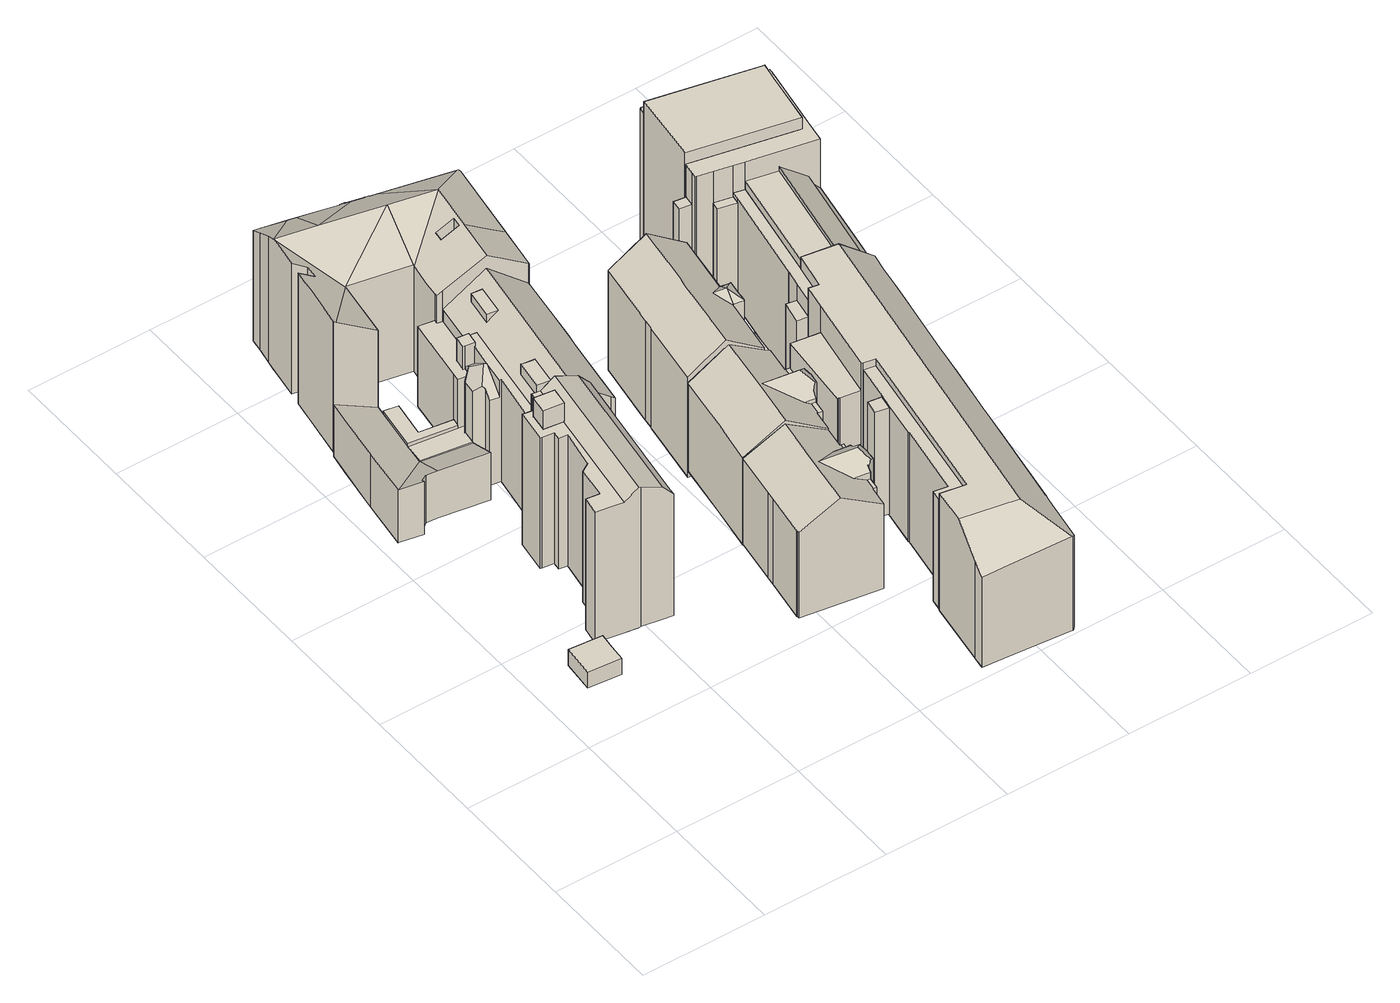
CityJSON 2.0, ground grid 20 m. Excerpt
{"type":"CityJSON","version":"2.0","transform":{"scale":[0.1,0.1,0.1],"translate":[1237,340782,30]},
"CityObjects":{
"building1":{"type":"Building","attributes":{"measuredHeight":2.87,"roofType":"FLACHDACH","HoeheDach":"36","NiedrigsteTraufeDesGebaeudes":"36","Blattnummer":"102081","HoeheGrund":"33"},"geometry":[{"type":"Solid","lod":"2","boundaries":[[[[0,1,2,3,4]],[[5,6,7,8,9]],[[9,8,1,0]],[[8,7,2,1]],[[7,6,3,2]],[[6,5,4,3]],[[5,9,0,4]]]]}]},
"building2":{"type":"Building","children":["building2-1","building2-2"]},
"building2-1":{"type":"BuildingPart","attributes":{"measuredHeight":25.75,"roofType":"SATTELDACH","HoeheDach":"59","NiedrigsteTraufeDesGebaeudes":"55","Blattnummer":"102081","HoeheGrund":"33"},"parents":["building2"],"geometry":[{"type":"Solid","lod":"2","boundaries":[[[[10,11,12,13,14,15,16]],[[17,18,19,20,21,22]],[[23,24,25,26,27,28]],[[29,30,31,32,33,34]],[[35,36,37,38]],[[39,40,41,42,43,44]],[[45,46,47,13,12,48,49,50]],[[27,26,51,46,45]],[[25,22,21,20,52,53,51,26]],[[54,55,44,43]],[[41,40,56,57]],[[57,56,58,59]],[[59,58,60,61]],[[61,60,62,63]],[[63,62,36,35]],[[64,65,66,67]],[[67,66,34,33]],[[16,15,68,69]],[[38,37,65,64]],[[70,48,12,11]],[[31,30,71,72]],[[72,71,73,74]],[[74,73,75,76]],[[77,53,52,78]],[[78,52,20,19]],[[17,22,25,24]],[[79,50,49,80,68,15,14,13,47,75,73,71,30,29,34,66,65,37,36,62,60,58,56,40,39,44,55]],[[78,19,18,17,24,23,28,81,82,83,54,43,42,41,57,59,61,63,35,38,64,67,33,32,31,72,74,76,84,85,86,77],[10,16,69,87,88,70,11]],[[83,82,81,28,27,45,50,79,55,54]],[[47,46,51,53,77,86,85,84,76,75]],[[80,49,48,70,88,87,69,68]]]]}]},
"building2-2":{"type":"BuildingPart","attributes":{"measuredHeight":27.11,"roofType":"FLACHDACH","HoeheDach":"60","NiedrigsteTraufeDesGebaeudes":"60","Blattnummer":"102081","HoeheGrund":"33"},"parents":["building2"],"geometry":[{"type":"Solid","lod":"2","boundaries":[[[[89,90,91,92]],[[93,94,95,96]],[[96,95,90,89]],[[95,94,91,90]],[[94,93,92,91]],[[93,96,89,92]]]]}]},
"building3":{"type":"Building","children":["building3-1","building3-2","building3-3","building3-4","building3-5"]},
"building3-1":{"type":"BuildingPart","attributes":{"measuredHeight":5.76,"roofType":"FLACHDACH","HoeheDach":"40","NiedrigsteTraufeDesGebaeudes":"40","Blattnummer":"102081","HoeheGrund":"34"},"parents":["building3"],"geometry":[{"type":"Solid","lod":"2","boundaries":[[[[97,98,99,100,101,102]],[[103,104,105,106,107,108]],[[108,107,98,97]],[[107,106,99,98]],[[106,105,100,99]],[[105,104,101,100]],[[104,103,102,101]],[[103,108,97,102]]]]}]},
"building3-2":{"type":"BuildingPart","attributes":{"measuredHeight":14.68,"roofType":"FLACHDACH","HoeheDach":"48","NiedrigsteTraufeDesGebaeudes":"48","Blattnummer":"102081","HoeheGrund":"34"},"parents":["building3"],"geometry":[{"type":"Solid","lod":"2","boundaries":[[[[109,110,111,112,113,114,115,116,117,118,119]],[[120,121,122,123,124,125,126,127,128,129,130]],[[130,129,110,109]],[[129,128,111,110]],[[128,127,112,111]],[[127,126,113,112]],[[126,125,114,113]],[[125,124,115,114]],[[124,123,116,115]],[[123,122,117,116]],[[122,121,118,117]],[[121,120,119,118]],[[120,130,109,119]]]]}]},
"building3-3":{"type":"BuildingPart","attributes":{"measuredHeight":5.58,"roofType":"FLACHDACH","HoeheDach":"39","NiedrigsteTraufeDesGebaeudes":"39","Blattnummer":"102081","HoeheGrund":"34"},"parents":["building3"],"geometry":[{"type":"Solid","lod":"2","boundaries":[[[[131,132,133,134]],[[132,135,136,133]],[[136,137,138,139,134,133]],[[132,131,140,141,142,135]],[[135,142,137,136]],[[142,141,138,137]],[[141,140,139,138]],[[140,131,134,139]]]]}]},
"building3-4":{"type":"BuildingPart","attributes":{"measuredHeight":24.07,"roofType":"SATTELDACH","HoeheDach":"58","NiedrigsteTraufeDesGebaeudes":"53","Blattnummer":"102081","HoeheGrund":"34"},"parents":["building3"],"geometry":[{"type":"Solid","lod":"2","boundaries":[[[[143,144,145]],[[146,147,148,149,150]],[[148,151,152,153,149]],[[154,155,156]],[[157,158,159,160,161,162,147,146]],[[163,164,165,155,154]],[[165,166,167]],[[168,169,170,171,172,173]],[[171,170,174,175,176,166,165,172]],[[177,178,179,180]],[[181,182,183,184]],[[184,183,185,186]],[[186,185,187,188]],[[189,153,152,190]],[[190,152,151,191]],[[192,162,161,193]],[[193,161,160,194]],[[194,160,159,195]],[[195,159,158,196]],[[197,198,199,200]],[[200,199,201,202]],[[203,204,205,206]],[[207,208,209,210]],[[211,212,208,207]],[[213,214,212,211]],[[210,209,214,213]],[[215,216,217,218]],[[219,169,168,220]],[[221,176,175,222]],[[222,175,174,223]],[[224,173,172,165,164,225,226,205,204],[208,212,214,209]],[[179,227,228,229,182,181,230,231,232,180]],[[187,233,150,149,153,189,234,235,236,188]],[[237,238,239,163,154,156,240,241]],[[205,226,225,164,163,239,242,243,206]],[[244,219,220,245,246,203,206,243,242,239,238,237,241,247,248,249,177,180,232,231,230,181,184,186,188,236,235,234,189,190,191,250,251,192,193,194,195,196,252,197,200,202,253,215,218,254,255,221,222,223],[207,210,213,211]],[[248,247,241,240,144,143]],[[148,147,162,192,251,250,191,151]],[[219,244,223,174,170,169]],[[176,221,255,166]],[[167,166,255,254,218,217]],[[245,220,168,173,224,246]],[[246,224,204,203]],[[256,216,215,253,202,201]],[[157,198,197,252,196,158]],[[249,248,143,145,178,177]],[[155,165,167,217,216,256,201,199,198,157,146]],[[240,156,155,146,150,233]],[[145,144,240,233,187,185,183,182,229,228,227,179,178]]]]}]},
"building3-5":{"type":"BuildingPart","attributes":{"measuredHeight":9.76,"roofType":"PULTDACH","HoeheDach":"43","NiedrigsteTraufeDesGebaeudes":"39","Blattnummer":"102081","HoeheGrund":"33"},"parents":["building3"],"geometry":[{"type":"Solid","lod":"2","boundaries":[[[[257,258,259,260,261,262]],[[263,264,261,260]],[[265,259,258,266]],[[266,258,257,267]],[[268,269,270,271]],[[272,264,263,273]],[[273,274,265,266,267,275,276,277,278,279,268,271,280,281,282,283,272]],[[281,280,271,270,284,285]],[[286,287,269,268,279,278]],[[274,273,263,260,259,265]],[[264,272,283,261]],[[275,267,257,262,288,276]],[[283,282,281,285,289,261]],[[288,290,286,278,277,276]],[[262,261,289,285,284,270,269,287,286,290,288]]]]}]},
"building4":{"type":"Building","children":["building4-1","building4-2"]},
"building4-1":{"type":"BuildingPart","attributes":{"measuredHeight":18.89,"roofType":"FLACHDACH","HoeheDach":"53","NiedrigsteTraufeDesGebaeudes":"53","Blattnummer":"102081","HoeheGrund":"34"},"parents":["building4"],"geometry":[{"type":"Solid","lod":"2","boundaries":[[[[116,291,119,118,117]],[[292,293,294,295,296]],[[296,295,291,116]],[[295,294,119,291]],[[294,293,118,119]],[[293,292,117,118]],[[292,296,116,117]]]]}]},
"building4-2":{"type":"BuildingPart","attributes":{"measuredHeight":22.69,"roofType":"SATTELDACH","HoeheDach":"56","NiedrigsteTraufeDesGebaeudes":"49","Blattnummer":"102081","HoeheGrund":"33"},"parents":["building4"],"geometry":[{"type":"Solid","lod":"2","boundaries":[[[[297,298,299,300]],[[300,299,301,302]],[[302,301,303,304]],[[304,303,305,306]],[[307,308,309,306,305,310,311,312,313,314]],[[315,316,317,297,300,302,304,306,309,308,307,314,318,319,320,321,322,323,324,325,326,327,328,329,330,331,332,333,334,335,336,337]],[[338,339,340,335,334,333,332,341]],[[342,343,344,345,346]],[[347,348,349,350,351]],[[352,353,354,355,356]],[[357,358,359,360,361]],[[362,363,364,341,332,331,330]],[[365,366,367,329,328,327,368]],[[319,318,369,370,371,372,320]],[[322,321,373,374,375,323]],[[376,377,378,326,325,324]],[[311,310,339,338,341,364,379,312],[360,359,358,353,352,356],[350,349,348,343,342,346]],[[374,380,377,376,375]],[[373,372,371,381,380,374]],[[312,379,363,362,367,366,381,370,369,313]],[[380,381,365,368,378,377]],[[354,353,358,357,361,355]],[[344,343,348,347,351,345]],[[305,303,301,299,298,382,383,384,385,386,340,339,310]],[[323,375,376,324]],[[320,372,373,321]],[[314,313,369,318]],[[371,370,381]],[[381,366,365]],[[329,367,362,330]],[[364,363,379]],[[326,378,368,327]],[[356,355,361,360]],[[346,345,351,350]],[[335,340,386,336]],[[336,386,385,337]],[[337,385,384,315]],[[315,384,383,316]],[[316,383,382,317]],[[317,382,298,297]]]]}]},
"building5":{"type":"Building","children":["building5-1","building5-2"]},
"building5-1":{"type":"BuildingPart","attributes":{"measuredHeight":10.99,"roofType":"FLACHDACH","HoeheDach":"42","NiedrigsteTraufeDesGebaeudes":"42","Blattnummer":"102081","HoeheGrund":"31"},"parents":["building5"],"geometry":[{"type":"Solid","lod":"2","boundaries":[[[[387,388,389,390,391,392]],[[393,394,395,396,397,398]],[[398,397,388,387]],[[397,396,389,388]],[[396,395,390,389]],[[395,394,391,390]],[[394,393,392,391]],[[393,398,387,392]]]]}]},
"building5-2":{"type":"BuildingPart","attributes":{"measuredHeight":19.42,"roofType":"SATTELDACH","HoeheDach":"51","NiedrigsteTraufeDesGebaeudes":"47","Blattnummer":"102081","HoeheGrund":"32"},"parents":["building5"],"geometry":[{"type":"Solid","lod":"2","boundaries":[[[[399,400,401,402,403,404,405,406,407]],[[408,409,410,411,412,413,414,415,416,417,418,419,420,403,402,401]],[[421,422,423,424,425,426,415,414]],[[413,427,428,429,430,431,421,414]],[[431,432,433,422,421]],[[434,435,412,411,410]],[[436,437,438,418,417,416]],[[439,407,406,440]],[[440,406,405,441]],[[441,405,404,442]],[[443,400,399,444]],[[444,399,407,439]],[[445,420,419,446]],[[447,409,408,448]],[[449,424,423,450]],[[451,430,429,452]],[[453,433,432,454]],[[455,438,437,456]],[[454,457,451,452,458,459,460,447,448,461,443,444,439,440,441,442,462,445,446,463,455,456,464,449,450,465,453]],[[412,435,428,427,413]],[[428,435,434,459,458,452,429]],[[451,457,454,432,431,430]],[[422,433,453,465,450,423]],[[449,464,456,437,436,425,424]],[[426,425,436,416,415]],[[460,459,434,410,409,447]],[[418,438,455,463,446,419]],[[461,448,408,401,400,443]],[[403,420,445,462,442,404]]]]}]},
"building6":{"type":"Building","attributes":{"measuredHeight":20.23,"roofType":"SATTELDACH","HoeheDach":"52","NiedrigsteTraufeDesGebaeudes":"48","Blattnummer":"102081","HoeheGrund":"32"},"geometry":[{"type":"Solid","lod":"2","boundaries":[[[[466,467,468,469,470,471,472]],[[473,474,475,476,477,478,479,480,481,482,483,484,485,486,487,468,467,466]],[[488,489,490,491,492,481,480]],[[479,493,494,495,496,488,480]],[[496,497,498,489,488]],[[499,500,478,477,476]],[[501,502,484,483,482]],[[503,487,486,504]],[[504,486,485,505]],[[506,475,474,507]],[[507,474,473,508]],[[509,498,497,510]],[[510,511,512,513,514,515,506,507,508,516,517,518,519,520,521,503,504,505,522,523,524,525,526,509]],[[472,471,470,469,520,519,518,517]],[[478,500,494,493,479]],[[494,500,499,514,513,512,495]],[[512,511,510,497,496,495]],[[498,509,526,525,490,489]],[[525,524,523,502,501,491,490]],[[492,491,501,482,481]],[[515,514,499,476,475,506]],[[484,502,523,522,505,485]],[[516,508,473,466,472,517]],[[468,487,503,521,520,469]]]]}]},
"building7":{"type":"Building","children":["building7-1","building7-2"]},
"building7-1":{"type":"BuildingPart","attributes":{"measuredHeight":22.54,"roofType":"SATTELDACH","HoeheDach":"53","NiedrigsteTraufeDesGebaeudes":"49","Blattnummer":"102081","HoeheGrund":"31"},"parents":["building7"],"geometry":[{"type":"Solid","lod":"2","boundaries":[[[[527,528,529]],[[530,531,527,529]],[[532,533,528,527]],[[534,535,536,532,527]],[[537,538,539,540]],[[541,542,543,544]],[[545,536,535,546]],[[547,548,549,550,551,552,553,554,555,556,539,538,557,558,559]],[[560,561,530,529,528,562,563,543,542,551,550,549,548,547]],[[545,546,564,565,566,567,568,569,570,571,572,573,574,537,540,575,576,577,578,579,580,541,544,581,582,581,583]],[[559,558,557,538,537,574,573,572]],[[555,554,553,552,579,578,577,576]],[[570,569,568,567,531,530,561,560]],[[528,533,583,581,582,562]],[[566,565,584,585,531,567]],[[584,565,564,546,535,534]],[[545,583,533,532,536]],[[582,581,544,543,563,562]],[[551,542,541,580,579,552]],[[539,556,555,576,575,540]],[[571,570,560,547,559,572]],[[585,584,534,527,531]]]]}]},
"building7-2":{"type":"BuildingPart","attributes":{"measuredHeight":10.7,"roofType":"FLACHDACH","HoeheDach":"41","NiedrigsteTraufeDesGebaeudes":"41","Blattnummer":"102081","HoeheGrund":"31"},"parents":["building7"],"geometry":[{"type":"Solid","lod":"2","boundaries":[[[[586,587,588,589,590,591,592]],[[593,594,595,596,597,598,599]],[[599,598,587,586]],[[598,597,588,587]],[[597,596,589,588]],[[596,595,590,589]],[[595,594,591,590]],[[594,593,592,591]],[[593,599,586,592]]]]}]},
"building8":{"type":"Building","children":["building8-1","building8-2","building8-3","building8-4","building8-5","building8-6","building8-7","building8-8","building8-9","building8-10"]},
"building8-1":{"type":"BuildingPart","attributes":{"measuredHeight":21.5,"roofType":"FLACHDACH","HoeheDach":"52","NiedrigsteTraufeDesGebaeudes":"48","Blattnummer":"102081","HoeheGrund":"31"},"parents":["building8"],"geometry":[{"type":"Solid","lod":"2","boundaries":[[[[600,601,602,603,604,605,606,607,608,609,610,611,612,613,614,615,616,617,618,619,620,621]],[[622,623,624,625]],[[625,624,626,627]],[[627,626,628,629]],[[629,628,630,631]],[[631,630,632,633]],[[633,632,634,635]],[[635,634,636,637]],[[638,619,618,639]],[[640,615,614,641]],[[641,614,613,642]],[[642,613,612,643]],[[644,606,605,645]],[[645,605,604,646]],[[646,604,603,647]],[[647,603,602,648]],[[648,602,601,649]],[[639,650,651,640,641,642,643,652,653,654,655,656,644,645,646,647,648,649,657,658,659,660,661,662,663,664,622,625,627,629,631,633,635,637,665,638]],[[666,667,668,669,664,663,662,661]],[[658,657,649,601,600,670,671,659]],[[640,651,650,639,618,617,616,615]],[[654,653,652,643,612,611,610,609]],[[644,656,655,654,609,608,607,606]],[[620,619,638,665,637,636]],[[623,622,664,669]],[[671,672,666,661,660,659]],[[621,620,636,634,632,630,628,626,624,623,669,668,667]],[[670,600,621,667,666,672,671]]]]}]},
"building8-2":{"type":"BuildingPart","attributes":{"measuredHeight":18.77,"roofType":"FLACHDACH","HoeheDach":"50","NiedrigsteTraufeDesGebaeudes":"50","Blattnummer":"102081","HoeheGrund":"31"},"parents":["building8"],"geometry":[{"type":"Solid","lod":"2","boundaries":[[[[673,674,675,676]],[[677,678,679,680]],[[680,679,674,673]],[[679,678,675,674]],[[678,677,676,675]],[[677,680,673,676]]]]}]},
"building8-3":{"type":"BuildingPart","attributes":{"measuredHeight":16.16,"roofType":"FLACHDACH","HoeheDach":"47","NiedrigsteTraufeDesGebaeudes":"47","Blattnummer":"102081","HoeheGrund":"31"},"parents":["building8"],"geometry":[{"type":"Solid","lod":"2","boundaries":[[[[681,633,682,683]],[[684,685,686,687]],[[687,686,633,681]],[[686,685,682,633]],[[685,684,683,682]],[[684,687,681,683]]]]}]},
"building8-4":{"type":"BuildingPart","attributes":{"measuredHeight":19.51,"roofType":"FLACHDACH","HoeheDach":"51","NiedrigsteTraufeDesGebaeudes":"51","Blattnummer":"102081","HoeheGrund":"31"},"parents":["building8"],"geometry":[{"type":"Solid","lod":"2","boundaries":[[[[688,689,690,691]],[[692,693,694,695]],[[695,694,689,688]],[[694,693,690,689]],[[693,692,691,690]],[[692,695,688,691]]]]}]},
"building8-5":{"type":"BuildingPart","attributes":{"measuredHeight":16.5,"roofType":"FLACHDACH","HoeheDach":"48","NiedrigsteTraufeDesGebaeudes":"48","Blattnummer":"102081","HoeheGrund":"31"},"parents":["building8"],"geometry":[{"type":"Solid","lod":"2","boundaries":[[[[696,697,698,699,700,701]],[[702,703,704,705,706,707]],[[707,706,697,696]],[[706,705,698,697]],[[705,704,699,698]],[[704,703,700,699]],[[703,702,701,700]],[[702,707,696,701]]]]}]},
"building8-6":{"type":"BuildingPart","attributes":{"measuredHeight":19.85,"roofType":"FLACHDACH","HoeheDach":"50","NiedrigsteTraufeDesGebaeudes":"50","Blattnummer":"102081","HoeheGrund":"30"},"parents":["building8"],"geometry":[{"type":"Solid","lod":"2","boundaries":[[[[708,709,710,711,712,713,714,715,716]],[[717,718,719,720,721,722,723,724,725]],[[725,724,709,708]],[[724,723,710,709]],[[723,722,711,710]],[[722,721,712,711]],[[721,720,713,712]],[[720,719,714,713]],[[719,718,715,714]],[[718,717,716,715]],[[717,725,708,716]]]]}]},
"building8-7":{"type":"BuildingPart","attributes":{"measuredHeight":24.49,"roofType":"FLACHDACH","HoeheDach":"55","NiedrigsteTraufeDesGebaeudes":"55","Blattnummer":"102081","HoeheGrund":"31"},"parents":["building8"],"geometry":[{"type":"Solid","lod":"2","boundaries":[[[[675,726,727,728,729,730,731,732,733,734,735,736,737,738,739,740,741,742,743,744,745,746,747,676]],[[748,749,750,751,752,753,754,755,756,757,758,759,760,761,762,763,764,765,766,767,768,769,770,771]],[[771,770,726,675]],[[770,769,727,726]],[[769,768,728,727]],[[768,767,729,728]],[[767,766,730,729]],[[766,765,731,730]],[[765,764,732,731]],[[764,763,733,732]],[[763,762,734,733]],[[762,761,735,734]],[[761,760,736,735]],[[760,759,737,736]],[[759,758,738,737]],[[758,757,739,738]],[[757,756,740,739]],[[756,755,741,740]],[[755,754,742,741]],[[754,753,743,742]],[[753,752,744,743]],[[752,751,745,744]],[[751,750,746,745]],[[750,749,747,746]],[[749,748,676,747]],[[748,771,675,676]]]]}]},
"building8-8":{"type":"BuildingPart","attributes":{"measuredHeight":20.07,"roofType":"FLACHDACH","HoeheDach":"51","NiedrigsteTraufeDesGebaeudes":"51","Blattnummer":"102081","HoeheGrund":"31"},"parents":["building8"],"geometry":[{"type":"Solid","lod":"2","boundaries":[[[[772,773,774,775,776,777,778,779,780,781,782]],[[783,784,785,786,787,788,789,790,791,792,793]],[[793,792,773,772]],[[792,791,774,773]],[[791,790,775,774]],[[790,789,776,775]],[[789,788,777,776]],[[788,787,778,777]],[[787,786,779,778]],[[786,785,780,779]],[[785,784,781,780]],[[784,783,782,781]],[[783,793,772,782]]]]}]},
"building8-9":{"type":"BuildingPart","attributes":{"measuredHeight":26.12,"roofType":"FLACHDACH","HoeheDach":"58","NiedrigsteTraufeDesGebaeudes":"58","Blattnummer":"102081","HoeheGrund":"31"},"parents":["building8"],"geometry":[{"type":"Solid","lod":"2","boundaries":[[[[794,795,796,797]],[[797,796,798,799]],[[800,801,795,794]],[[800,802,803,804,805,801]],[[806,804,803,807,799,798]],[[802,800,794,797,799,807,803]],[[801,805,804,806,798,796,795]]]]}]},
"building8-10":{"type":"BuildingPart","attributes":{"measuredHeight":22.26,"roofType":"PULTDACH","HoeheDach":"53","NiedrigsteTraufeDesGebaeudes":"46","Blattnummer":"102081","HoeheGrund":"30"},"parents":["building8"],"geometry":[{"type":"Solid","lod":"2","boundaries":[[[[808,809,810,811]],[[812,813,814,815]],[[810,809,713,714]],[[814,813,808,811]],[[812,815,816,817]],[[818,819,820,821]],[[822,823,824,825,821,820,714,713,826]],[[813,812,817,827,826,713,809,808]],[[815,814,811,810,714,820,819,816]],[[824,823,822,826,827,828]],[[821,825,824,828,818]],[[827,817,816,819,818,828]]]]}]},
"building9":{"type":"Building","attributes":{"measuredHeight":18.3,"roofType":"FLACHDACH","HoeheDach":"50","NiedrigsteTraufeDesGebaeudes":"50","Blattnummer":"102081","HoeheGrund":"31"},"geometry":[{"type":"Solid","lod":"2","boundaries":[[[[829,830,831,832]],[[833,834,835,836]],[[836,835,830,829]],[[835,834,831,830]],[[834,833,832,831]],[[833,836,829,832]]]]}]}
},
"vertices":[
[108,296,27],[106,271,27],[53,276,27],[58,327,27],[111,322,27],[111,322,56],[58,327,56],[53,276,56],[106,271,56],[108,296,56],
[164,538,28],[186,535,28],[186,535,269],[186,535,268],[164,538,268],[154,539,268],[154,539,28],[229,331,28],[241,409,28],[254,493,28],[254,493,251],[241,409,251],[229,331,251],[211,325,28],[228,322,28],[228,322,251],[211,325,271],[180,330,284],[180,330,28],[166,548,268],[173,547,268],[173,547,28],[166,548,28],[148,551,28],[148,551,268],[158,497,28],[158,497,268],[140,499,268],[140,499,28],[137,366,268],[138,366,268],[138,366,28],[137,366,28],[117,369,28],[117,369,268],[176,330,286],[212,571,286],[191,574,268],[182,507,269],[181,507,268],[155,333,268],[247,566,271],[257,511,251],[265,563,251],[112,340,28],[112,340,268],[145,414,268],[145,414,28],[160,423,268],[160,423,28],[170,483,268],[170,483,28],[157,485,268],[157,485,28],[137,500,28],[137,500,268],[145,552,268],[145,552,28],[150,511,268],[150,511,28],[182,507,28],[175,560,268],[175,560,28],[177,574,268],[177,574,28],[177,576,268],[177,576,28],[265,563,28],[257,511,28],[133,337,268],[160,510,268],[176,330,28],[155,333,28],[133,337,28],[191,574,28],[212,571,28],[247,566,28],[160,510,28],[181,507,28],
[150,511,31],[154,539,31],[186,535,31],[182,507,31],[182,507,302],[186,535,302],[154,539,302],[150,511,302],
[92,739,41],[103,810,41],[125,806,41],[116,749,41],[169,741,41],[167,729,41],[167,729,99],[169,741,99],[116,749,99],[125,806,99],[103,810,99],[92,739,99],
[184,727,36],[167,729,36],[169,741,36],[184,844,36],[209,840,36],[208,834,36],[217,832,36],[205,757,36],[187,759,36],[184,741,36],[187,740,36],[187,740,183],[184,741,183],[187,759,183],[205,757,183],[217,832,183],[208,834,183],[209,840,183],[184,844,183],[169,741,183],[167,729,183],[184,727,183],
[167,695,94],[88,707,94],[88,707,38],[167,695,38],[92,739,94],[92,739,38],[167,729,38],[184,727,38],[170,717,38],[170,717,94],[184,727,94],[167,729,94],
[105,825,234],[119,918,234],[43,834,276],[131,997,280],[140,1060,242],[128,1062,242],[68,1011,279],[68,1010,280],[79,1073,242],[76,1053,254],[71,1027,270],[217,900,234],[229,976,280],[120,919,234],[218,1041,243],[210,1043,243],[208,1043,243],[209,1045,242],[202,1046,242],[202,1045,242],[218,900,234],[218,899,234],[302,960,280],[368,1007,243],[253,1033,243],[338,805,243],[339,804,242],[350,873,242],[327,877,256],[290,885,280],[280,818,280],[370,1003,242],[370,1004,242],[369,1006,243],[39,834,39],[39,834,279],[39,836,279],[39,836,39],[56,939,39],[56,939,279],[81,935,262],[81,935,39],[83,955,262],[83,955,39],[60,959,279],[60,959,39],[71,1027,39],[76,1053,39],[79,1073,39],[202,1045,39],[202,1046,39],[209,1045,39],[208,1043,39],[210,1043,39],[235,1037,39],[235,1037,243],[236,1037,243],[236,1037,39],[237,1038,242],[237,1038,39],[208,834,39],[208,834,233],[209,840,233],[209,840,39],[262,911,39],[262,911,260],[260,896,260],[260,896,39],[288,906,39],[288,906,276],[286,891,39],[286,891,276],[243,1037,39],[243,1037,242],[243,1035,243],[243,1035,39],[339,804,39],[338,805,39],[369,1006,39],[370,1004,39],[370,1003,39],[217,832,239],[218,899,233],[211,859,233],[50,900,279],[53,921,279],[55,932,279],[55,932,39],[53,921,39],[50,900,39],[68,1009,279],[68,1011,39],[68,1010,39],[68,1009,39],[120,919,39],[217,900,39],[218,900,39],[119,919,234],[119,919,39],[218,899,39],[211,859,39],[350,873,39],[280,818,39],[217,832,39],[119,918,39],[105,825,39],[43,834,39],[128,1062,39],[140,1060,39],[218,1041,39],[238,1038,39],[253,1033,39],[368,1007,39],[238,1038,242],
[48,641,129],[49,647,126],[63,658,119],[81,656,119],[88,707,93],[11,648,129],[159,643,119],[167,695,93],[63,658,32],[49,647,32],[48,641,32],[39,834,32],[39,834,128],[105,825,93],[105,825,32],[167,695,32],[159,643,32],[81,656,32],[11,648,32],[10,648,32],[20,718,32],[21,727,32],[33,802,32],[103,810,32],[92,739,32],[88,708,32],[88,707,32],[103,810,93],[92,739,93],[21,727,129],[33,802,129],[10,648,129],[88,708,93],[20,718,129],
[202,738,36],[187,759,225],[184,741,225],[187,740,225],[202,738,225],[205,757,225],
[319,673,31],[319,673,206],[302,557,206],[302,557,31],[296,558,211],[296,558,31],[268,562,234],[268,562,31],[265,563,237],[265,563,31],[191,574,31],[223,569,31],[239,567,31],[239,567,258],[223,569,245],[191,574,218],[177,576,218],[177,576,31],[330,744,31],[323,696,31],[322,689,31],[192,665,31],[190,665,31],[175,668,31],[177,681,31],[175,684,31],[167,695,31],[170,717,31],[182,725,31],[184,727,31],[187,740,31],[201,739,31],[202,738,31],[205,757,31],[206,760,31],[217,832,31],[245,826,31],[278,818,31],[338,805,31],[337,802,31],[338,801,31],[245,826,230],[278,818,258],[338,805,208],[217,832,206],[242,755,237],[251,753,245],[242,755,245],[234,756,245],[234,756,230],[249,800,245],[258,799,245],[249,800,237],[241,801,230],[241,801,245],[211,605,230],[228,602,245],[211,605,245],[207,605,245],[207,605,227],[218,650,245],[235,648,245],[218,650,230],[214,651,227],[214,651,245],[205,757,218],[206,760,218],[206,760,206],[201,739,187],[201,739,218],[202,738,218],[187,740,187],[192,665,218],[190,665,218],[190,665,186],[175,668,187],[177,681,198],[175,684,200],[167,695,187],[170,717,187],[182,725,201],[184,727,199],[219,758,218],[191,703,218],[195,702,218],[322,689,206],[323,696,206],[330,744,206],[338,801,206],[337,802,208],
[515,367,15],[556,361,15],[551,321,15],[515,327,15],[516,333,15],[510,334,15],[510,334,125],[516,333,125],[515,327,125],[551,321,125],[556,361,125],[515,367,125],
[366,231,177],[366,227,177],[427,217,214],[438,290,214],[451,377,214],[389,387,177],[378,314,177],[376,300,177],[365,231,177],[491,207,175],[496,240,175],[497,240,175],[498,242,175],[500,258,175],[480,261,187],[448,296,209],[489,319,187],[509,316,175],[512,332,175],[512,334,175],[510,334,175],[515,367,175],[506,287,209],[519,301,197],[515,306,193],[512,307,193],[514,316,187],[509,316,187],[500,258,187],[505,257,187],[506,266,193],[509,266,193],[514,269,197],[523,276,188],[525,293,188],[502,239,175],[505,257,175],[514,316,175],[515,327,175],[516,333,175],[365,231,20],[376,300,20],[378,314,20],[389,387,20],[366,227,20],[366,231,20],[515,367,20],[510,334,20],[496,240,20],[491,207,20],[512,307,20],[515,306,20],[509,266,20],[506,266,20],[525,293,20],[523,276,20],[516,333,20],[515,327,20],[514,269,20],[505,257,20],[502,239,20],[497,240,20],[427,217,20],[451,377,20],[512,334,20],[514,316,20],[519,301,20],
[452,377,220],[464,454,220],[477,541,220],[414,547,179],[403,474,179],[401,460,179],[389,387,178],[515,367,178],[516,373,178],[520,400,178],[522,400,177],[524,413,177],[525,420,177],[515,421,184],[471,457,216],[523,479,184],[534,477,177],[535,483,177],[536,494,177],[535,494,178],[541,535,178],[532,536,183],[527,449,216],[543,461,200],[539,466,195],[540,476,184],[534,477,184],[525,420,184],[532,419,184],[533,426,192],[540,431,199],[546,436,192],[549,453,192],[529,399,177],[532,419,177],[540,476,177],[543,493,177],[532,536,18],[541,535,18],[535,494,18],[520,400,18],[516,373,18],[515,367,18],[549,453,18],[546,436,18],[540,431,18],[533,426,18],[532,419,18],[529,399,18],[522,400,18],[452,377,18],[389,387,18],[401,460,18],[403,474,18],[414,547,18],[477,541,18],[536,494,18],[543,493,18],[540,476,18],[539,466,18],[543,461,18],
[550,647,202],[553,667,187],[529,650,202],[546,628,188],[547,628,188],[569,664,188],[569,664,187],[564,626,188],[565,633,188],[565,639,188],[430,652,6],[430,652,189],[431,654,189],[431,654,6],[567,761,6],[567,761,188],[566,758,188],[566,758,6],[565,639,6],[565,633,6],[472,541,231],[486,633,231],[489,654,231],[493,676,231],[507,770,231],[450,778,189],[435,685,189],[435,684,189],[433,670,189],[432,662,189],[428,639,189],[428,638,189],[414,547,189],[532,536,187],[546,627,188],[552,667,188],[553,667,188],[564,626,6],[563,625,6],[560,626,6],[547,628,6],[546,628,6],[546,627,6],[532,536,6],[472,541,6],[414,547,6],[428,638,6],[428,639,6],[432,662,6],[433,670,6],[435,684,6],[435,685,6],[450,778,6],[507,770,6],[553,667,6],[552,667,6],[569,664,6],[563,625,187],[560,626,187],
[565,633,7],[584,630,7],[572,532,7],[541,535,7],[532,536,7],[547,628,7],[563,625,7],[563,625,114],[547,628,114],[532,536,114],[541,535,114],[572,532,114],[584,630,114],[565,633,114],
[653,2,183],[654,2,183],[659,6,179],[670,71,179],[672,84,179],[674,92,179],[673,92,180],[686,168,180],[691,197,180],[695,220,180],[704,277,180],[708,298,180],[717,352,180],[721,377,180],[726,406,180],[739,481,180],[744,509,180],[749,538,180],[754,570,180],[760,600,180],[707,609,225],[613,66,225],[572,131,10],[572,131,225],[616,399,225],[616,399,10],[598,402,225],[598,402,10],[595,403,225],[595,403,10],[617,525,225],[617,525,10],[624,563,225],[624,563,10],[640,560,225],[640,560,10],[651,618,225],[651,618,10],[760,600,10],[754,570,10],[739,481,10],[726,406,10],[721,377,10],[717,352,10],[673,92,10],[674,92,10],[672,84,10],[670,71,10],[659,6,10],[654,2,10],[749,538,10],[744,509,10],[708,298,10],[704,277,10],[695,220,10],[691,197,10],[686,168,10],[653,2,10],[547,12,10],[514,15,10],[514,18,10],[516,34,10],[524,82,10],[531,128,10],[532,138,10],[707,609,10],[516,34,189],[524,82,225],[531,128,225],[532,138,225],[547,12,177],[514,15,175],[514,18,177],
[662,777,9],[633,783,9],[636,796,9],[664,790,9],[664,790,196],[636,796,196],[633,783,196],[662,777,196],
[630,598,10],[607,566,10],[614,601,10],[614,601,172],[607,566,172],[624,563,172],[630,598,172],
[585,325,14],[564,329,14],[568,351,14],[589,348,14],[589,348,209],[568,351,209],[564,329,209],[585,325,209],
[595,403,11],[564,407,11],[562,408,11],[560,408,11],[572,532,11],[617,525,11],[617,525,176],[572,532,176],[560,408,176],[562,408,176],[564,407,176],[595,403,176],
[630,598,5],[634,621,5],[635,624,5],[662,777,5],[664,790,5],[681,786,5],[651,618,5],[640,560,5],[624,563,5],[624,563,203],[640,560,203],[651,618,203],[681,786,203],[664,790,203],[662,777,203],[635,624,203],[634,621,203],[630,598,203],
[612,801,9],[610,801,9],[611,810,9],[613,826,9],[613,829,9],[780,793,9],[799,905,9],[627,942,9],[628,952,9],[630,952,9],[630,953,9],[634,952,9],[634,951,9],[655,946,9],[813,912,9],[812,909,9],[812,906,9],[811,903,9],[811,901,9],[794,800,9],[788,763,9],[681,786,9],[664,790,254],[681,786,254],[788,763,254],[794,800,254],[811,901,254],[811,903,254],[812,906,254],[812,909,254],[813,912,254],[655,946,254],[634,951,254],[634,952,254],[630,953,254],[630,952,254],[628,952,254],[627,942,254],[799,905,254],[780,793,254],[613,829,254],[613,826,254],[611,810,254],[610,801,254],[612,801,254],[636,796,254],
[585,325,12],[589,348,12],[598,402,12],[616,399,12],[572,131,12],[532,138,12],[533,141,12],[535,156,12],[557,152,12],[576,266,12],[576,269,12],[576,269,213],[576,266,213],[557,152,213],[535,156,213],[533,141,213],[532,138,213],[572,131,213],[616,399,213],[598,402,213],[589,348,213],[585,325,213],
[613,829,14],[613,829,275],[614,832,275],[614,832,14],[627,942,275],[627,942,14],[780,793,14],[780,793,275],[794,878,14],[799,905,14],[799,905,275],[794,878,275],[798,905,275],[798,905,14],
[729,776,219],[681,786,219],[651,618,219],[699,610,219],[771,767,193],[729,776,227],[699,610,227],[741,603,193],[741,603,185],[771,767,184],[760,601,164],[760,600,164],[760,600,5],[760,601,5],[777,703,5],[775,690,5],[768,648,5],[764,623,5],[788,763,5],[788,763,165],[768,648,164],
[613,826,13],[611,810,13],[592,813,13],[594,829,13],[594,829,196],[592,813,196],[611,810,196],[613,826,196]
]}
